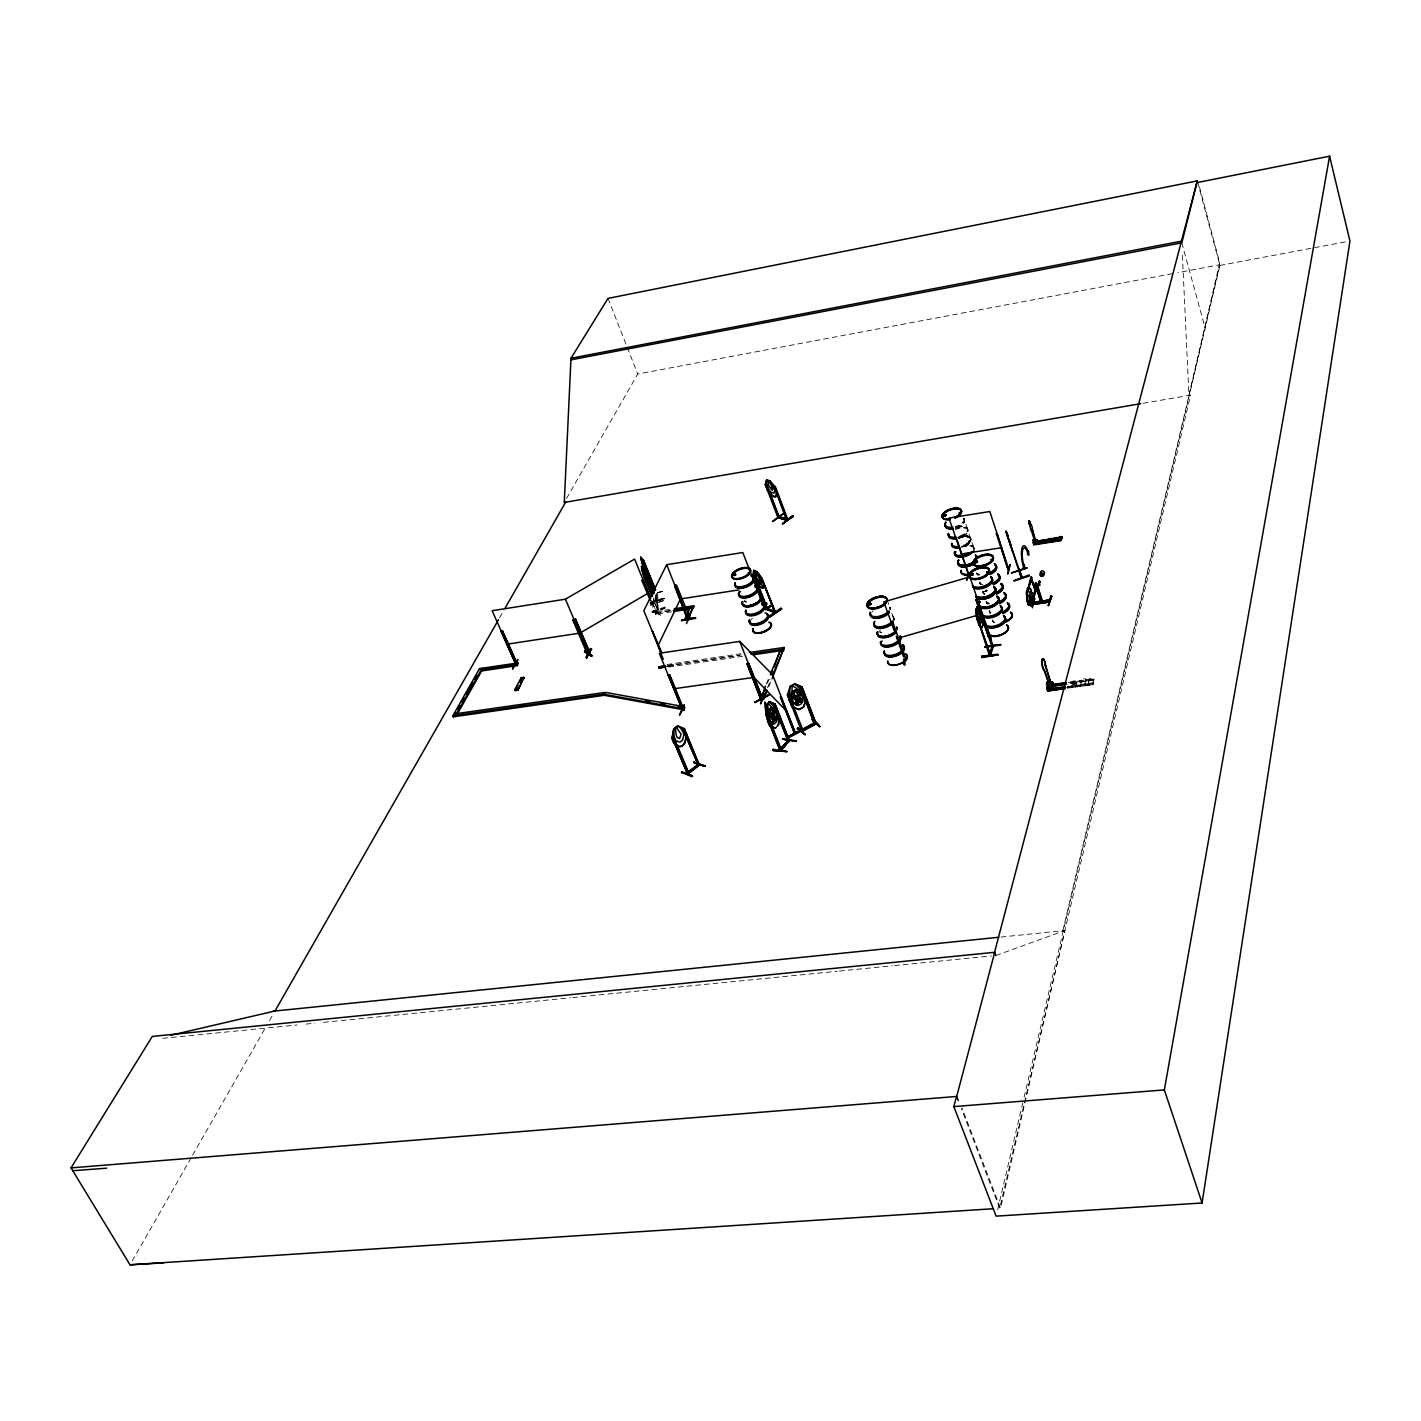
<?xml version="1.0" encoding="UTF-8"?>
<svg xmlns="http://www.w3.org/2000/svg" width="1421" height="1421" viewBox="0 0 1421 1421"><rect width="100%" height="100%" fill="white"/><g stroke="black" fill="none" stroke-linecap="round" stroke-linejoin="round"><path stroke-width="0.75" stroke-dasharray="5 3.75" d="M1092.98 683.945L1093.868 678.19L1089.25 678.847L1088.22 684.354L1089.25 678.847M1093.015 684.638L1067.064 688.208L1092.998 684.656L1093.868 678.19M1093.175 683.998L1093.122 682.719L1067.189 686.379M1093.868 679.913L1067.97 684.265M1094.063 679.966L1068.219 683.306M1068.237 682.577L1094.277 679.025M890.487 609.236L889.919 607.193M893.649 617.744A10.569 5.187 -19.8 0 1 893.898 620.497L893.578 617.336M974.078 548.524L974.131 548.826A10.018 4.778 -18.7 0 0 963.882 546.836M964.522 521.365L964.095 518.594M973.634 547.28L967.008 527.955L967.523 529.021M973.989 549.536L973.527 546.694M894.129 619.076L894.164 619.663A10.427 5.116 -19.8 0 0 893.72 618.401M985.73 591.154L985.819 590.052M986.067 590.035L986.76 590.781L985.73 590.568M969.868 541.579L969.388 540.619L968.589 541.685M970.223 541.223L969.459 541.117M970.952 538.683L970.01 541.596M966.795 544.794L964.522 545.966L970.099 541.969L970.383 537.404L967.47 535.948L960.418 536.534M897.344 627.958L897.166 629.432M897.486 628.313L896.864 626.572M967.843 531.365L967.985 529.926M890.505 608.774L890.505 608.827A10.586 5.169 -19.8 0 0 890.026 607.655M673.288 664.779L667.142 665.579L673.572 665.365L667.213 666.786L673.323 665.739M657.266 593.552C659.522 603.801 655.259 600.248 656.804 593.392M653.358 598.081L658.189 610L657.781 608.01M1001.023 937.043L1064.897 930.524L1000.508 1208.259L961.946 1107.847M746.593 602.202L744.764 601.563M997.649 1209.662L1023.582 1099.481M1024.097 1097.314L1219.928 265.425L1197.743 182.456M1086.159 679.291C1081.665 693.59 1091.825 673.82 1081.541 679.949L1080.511 685.437L1081.541 679.949M1062.819 930.737L1219.751 264.75L1177.849 272.619M1072.855 681.174L1071.789 686.663L1072.855 681.174L1077.455 680.517L1076.248 685.526M657.586 609.52L653.624 599.555M658.243 609.875L657.87 602.841L655.365 597.566M656.466 598.952L657.639 600.461M657.159 603.072L657.692 610.16L653.66 600.213M656.555 613.357C656.893 609.804 653.127 615.4 656.893 613.25M652.132 602.007L656.946 613.606L651.546 600.124M768.743 686.84L771.266 680.766M766.239 684.123L768.761 678.048M767.5 683.199L769.205 679.131M767.464 687.782L770.839 679.664M671.653 611.794L656.449 614.121L656.005 613.09L656.822 611.439L672.009 609.112M656.449 614.121L656.822 611.439M987.169 590.674L986.121 591.456M968.856 540.85L969.761 540.868M566.535 498.505L637.727 374.025L1175.664 273.027M132.206 1260.96L191.515 1157.138M192.617 1155.202L265.105 1028.307M269.51 1020.615L272.796 1014.843M499.57 617.833L503.975 610.124M655.49 614.085L657.141 613.446M970.152 541.348L964.397 545.611M655.525 614.014L656.573 612.309M879.652 632.185L881.713 632.363M657.71 608.792L657.426 602.682M654.282 610.71L653.394 610.426M660.481 615.329L653.589 610.888L661.085 615.08M744.817 601.794L746.451 601.669M958.074 537.831L965.481 536.161L970.543 537.884A10.054 4.76 -18.7 0 1 961.786 546.144M969.655 541.685L969.246 541.454M995.89 955.498L1064.897 930.524M657.586 592.521L663.927 590.816L657.816 592.752M657.799 592.983L663.891 590.763M657.177 598.969L656.431 595.417M651.955 601.705L664.46 598.383L650.214 603.41L664.477 598.756M649.948 602.451L664.193 597.744M650.285 604.973L664.548 600.035M650.338 605.151L664.602 600.479M654.868 597.726L657.266 603.694L655.312 596.909M657.781 608.312L656.928 602.841M664.833 607.051L650.516 611.829C650.321 614.263 666.573 608.934 664.868 607.158M665.135 608.117L650.765 612.753L665.117 607.744M985.89 591.545L984.398 591.491M880.238 632.221L881.251 632.558M1219.928 265.425L1345.616 241.836M1143.035 403.28L1190.567 395.145L999.691 1208.312L961.484 1108.877M654.264 610.675L661.174 615.133M657.248 612.487L672.435 610.16M656.005 613.09L671.227 610.746M660.214 614.831L653.287 610.426M666.662 666.396L673.572 665.365M666.946 664.513L740.767 653.767M667.39 665.579L741.194 654.85M668.296 665.952L740.004 655.525M668.74 667.017L742.615 656.289M1070.279 682.044L1094.294 678.865M1070.12 683.341L1094.063 679.895L1094.028 678.687M1067.26 686.698L1093.406 682.95M1067.295 687.231L1093.246 683.572L1066.94 687.355M1067.011 687.675L1093.175 683.927M162.669 1038.342L178.105 1036.797M180.307 1036.584L195.725 1035.056M197.928 1034.825L213.363 1033.298M215.566 1033.085L231.001 1031.539M233.204 1031.326L248.639 1029.781M250.842 1029.568L266.26 1028.04M268.462 1027.809L283.898 1026.282M286.101 1026.069L297.131 1024.967M305.941 1024.097L314.752 1023.209M323.579 1022.338L338.997 1020.811M341.218 1020.58L356.635 1019.052M358.838 1018.839L374.274 1017.294M376.476 1017.081L391.912 1015.535M394.114 1015.322L409.532 1013.795M411.753 1013.564L427.17 1012.036M429.373 1011.823L444.809 1010.278M447.011 1010.065L462.447 1008.537M464.649 1008.306L480.085 1006.779M482.287 1006.565L497.705 1005.02M499.908 1004.807L570.443 997.791M572.645 997.578L588.081 996.032M590.283 995.819L605.719 994.291M607.922 994.061L623.357 992.533M625.56 992.32L640.978 990.774M643.198 990.561L658.616 989.034M660.818 988.803L837.164 971.271M839.367 971.058L892.264 965.8M894.466 965.57L991.467 955.942M963.083 536.41L965.481 536.214M985.943 590.283L986.938 590.159M880.381 631.936L881.198 632.221M657.124 603.605L656.786 602.486M657.728 602.806L657.301 601.527L656.715 602.415M994.078 622.753L992.267 620.409M983.243 593.125L984.433 594.102M984.575 594.511L982.622 591.811M893.436 617.176L893.56 617.336A10.569 5.187 -19.8 0 1 893.72 619.982M977.009 574.208L977.115 574.386A10.427 5.062 -18.5 0 0 978.358 575.416M989.833 612.753L989.194 611.137A10.515 5.24 -18.4 0 0 989.762 612.344M980.135 584.031L980.366 584.226A10.569 5.169 -18.5 0 1 979.691 582.876M986.831 603.197L986.298 602.007M987.346 590.603L984.256 591.491M979.531 582.699L980.561 584.546A10.409 5.08 -18.5 0 1 981.005 580.496M989.691 612.096L990.242 613.268M964.149 519.074L964.166 519.109A10.071 4.707 -18.8 0 1 955.178 526.587M967.506 529.038L964.646 520.53M655.17 594.653L657.568 600.55M655.436 596.145L657.088 600.799L656.662 594.422M650.996 602.682L655.738 614.245M608.01 298.392L626.483 345.41M627.283 347.452L637.727 374.025M887.041 599.698L889.226 605.808M893.56 617.957L890.576 609.538A10.427 5.08 -19.8 0 0 890.079 608.312M896.971 627.531L897.486 629.006A10.338 5.116 -19.8 0 0 897.006 627.762A10.427 5.151 -19.8 0 1 896.9 629.201M982.746 591.331A10.373 5.098 -18.5 0 0 984.469 593.498A10.338 5.08 -18.5 0 1 982.764 591.314L983.243 592.806M1076.283 682.4A1.954 1.03 -17.6 0 1 1073.672 684.087A1.954 1.03 -17.6 0 1 1073.281 682.346A1.954 1.03 -17.6 0 1 1076.283 682.4L1076.408 682.808A1.954 1.03 -17.6 0 1 1073.796 684.478A1.954 1.03 -17.6 0 1 1073.423 682.737A1.954 1.03 -17.6 0 1 1076.408 682.808M1181.81 242.813L1205.168 328.127M1199.448 186.844L1219.715 262.725L1188.951 395.411L1182.236 251.659M664.442 598.667L650.232 603.445M751.016 619.645A9.84 4.689 -21.2 0 1 752.491 618.206M743.911 601.314A9.823 4.618 -21.2 0 1 745.386 599.875M955.285 529.553A10.054 4.743 -18.7 0 1 967.879 530.015A10.054 4.743 -18.7 0 1 959.104 538.186M955.054 528.932A10.196 4.796 -18.7 0 1 967.808 529.394A10.196 4.796 -18.7 0 1 958.909 537.671M958.109 537.884A10.054 4.76 -18.7 0 1 970.685 538.364A10.054 4.76 -18.7 0 1 961.928 546.552M957.896 537.245A10.018 4.743 -18.7 0 1 970.436 537.724A10.018 4.743 -18.7 0 1 961.715 545.895M957.967 537.475A10.054 4.76 -18.7 0 1 970.561 537.955M957.186 527.013A10.054 4.743 -18.7 0 1 967.488 528.949L967.47 528.985A10.054 4.743 -18.7 0 1 958.536 536.516M957.363 527.528A10.196 4.796 -18.7 0 1 967.808 529.482A10.196 4.796 -18.7 0 1 958.731 537.156M963.065 518.701A10.071 4.707 -18.8 0 1 963.758 523.425A10.071 4.707 -18.8 0 1 955.747 528.257M964.131 518.914A10.213 4.778 -18.8 0 1 955.551 527.742M963.953 518.416A10.213 4.778 -18.8 0 1 955.374 527.227M958.393 538.719A10 4.743 -18.7 0 1 970.934 539.198A10 4.743 -18.7 0 1 962.195 547.351M961.2 547.103A10.142 4.849 -18.7 0 1 974.096 548.222M963.509 545.7A10.142 4.849 -18.7 0 1 973.794 549.057M963.331 545.202A10.018 4.778 -18.7 0 1 973.474 548.506M960.667 537.316A10.054 4.76 -18.7 0 1 970.969 539.287A10.054 4.76 -18.7 0 1 962.035 546.89M871.784 612.344A10.427 5.08 -19.8 0 1 873.276 610.817M893.578 617.957A10.427 5.116 -19.8 0 1 893.365 619.414M892.015 615.737A10.427 5.116 -19.8 0 1 893.116 616.714M889.955 607.851A10.444 5.098 -19.8 0 1 889.741 609.289M889.848 607.122A10.586 5.169 -19.8 0 1 890.097 609.858M878.853 631.741A10.338 5.116 -19.8 0 1 880.31 630.214M896.917 627.229A10.427 5.151 -19.8 0 1 897.379 628.491M981.272 584.546A10.569 5.169 -18.5 0 1 979.531 582.361M982.959 584.475A10.409 5.08 -18.5 0 1 980.028 582.947M979.62 574.972A10.604 5.133 -18.5 0 1 976.636 573.427M979.531 574.297A10.427 5.062 -18.5 0 1 976.6 572.77M984.682 594.138A10.356 5.098 -18.5 0 1 982.959 591.971M978.021 574.901A10.604 5.133 -18.5 0 1 976.813 573.96M984.487 593.747A10.427 5.133 -18.5 0 1 982.764 591.58M990.277 613.375A10.338 5.151 -18.4 0 1 989.869 610.71M994.132 622.132A10.284 5.151 -18.4 0 1 992.409 619.929L992.568 620.497A10.302 5.169 -18.4 0 0 994.309 622.7M989.922 612.86A10.515 5.24 -18.4 0 1 989.371 611.598M988.075 604.28A10.356 5.133 -18.4 0 1 986.352 602.095M990.899 612.646A10.338 5.151 -18.4 0 1 989.158 610.462M983.812 594.031A10.338 5.08 -18.5 0 1 983.403 591.402M983.563 593.569A10.427 5.133 -18.5 0 1 983.154 590.905M989.353 603.889A10.533 5.204 -18.4 0 1 986.369 602.291M989.247 603.197A10.373 5.133 -18.4 0 1 986.334 601.651M987.755 603.783A10.533 5.204 -18.4 0 1 985.996 601.563M897.006 629.539A10.409 5.151 -19.8 0 0 896.74 626.821A10.427 5.151 -19.8 0 1 897.024 629.539M992.391 620.178A10.356 5.187 -18.4 0 0 994.132 622.38A10.356 5.187 -18.4 0 1 992.409 620.195"/><path stroke-width="1.5" d="M591.918 655.987L584.937 650.64L591.918 655.987L584.546 651.724L584.972 650.623M585.097 651.28L591.598 655.294M584.901 650.747L591.562 655.401M591.189 656.378L584.582 651.617M1047.437 683.181C1047.277 685.011 1047.046 682.666 1049.444 683.465M517.883 660.001L512.661 668.829M1033.582 543.817L1061.363 539.376L1061.274 540.495L1033.671 544.918L1034.541 540.175L1033.582 540.104L1036.708 539.536L1036.371 543.373M814.535 724.213L815.991 723.893L801.888 687.107L794.819 683.927L789.898 686.45L789.881 693.59L791.568 697.942L796.044 699.665L799.224 697.924L801.107 692.702C801 686.023 785.955 679.824 802.012 686.965L816.205 723.662M1048.964 540.371C1053.387 538.328 1046.868 541.099 1051.238 539.838M1049.178 682.897L1049.391 684.158L1049.302 683.128M1030.58 604.529L1035.678 589.555M1047.277 684.265L1047.188 682.187L1048.147 687.817L1047.099 683.43M1046.975 684.371L1047.206 683.785M1033.973 540.762L1034.79 540.069M1033.955 543.959L1061.38 540.14L1033.618 544.35L1033.191 542.591L1062.02 537.618L1034.044 542.2L1033.209 539.607L1033.795 543.053L1034.293 542.147M1061.878 538.222L1036.406 542.307M797.305 728.795L797.838 727.676L805.227 734.71L797.359 728.742L797.803 727.694M1028.946 521.525L1029.497 520.797M1047.561 690.34L1065.057 687.888M1047.597 690.943L1064.897 688.51L1047.543 691.032L1046.762 687.267L1065.857 684.496M1047.845 689.967L1048.005 689.292M804.854 734.071L797.892 728.44M1140.85 403.653L564.279 502.43L570.993 358.27L608.01 298.392L1197.317 180.876L994.22 953.58M1033.831 543.994L1061.363 539.376M679.558 715.1L684.283 704.798L679.575 715.012M680.002 714.337L684.389 705.42M1035.518 584.013L1035.945 582.663L1035.216 583.747L1040.971 602.664L1041.344 601.758M1037.099 584.102L1042.144 602.611L1036.797 585.097C1037.898 583.516 1034.808 587.85 1036.016 583.605M686.521 623.57L690.357 614.405M997.684 654.175L981.698 656.307L981.787 657.586L997.951 654.815L981.698 656.307M997.879 654.85L981.875 656.928L997.951 654.815M815.707 722.348L814.126 722.827M1030.527 604.245L1030.936 605.755L1035.483 589.449L1035.998 590.514L1031.486 605.666L1028.324 604.92L1026.85 600.213L1027.241 594.12L1031.557 577.139L1026.832 593.516L1031.717 577.37M788.886 694.141L787.571 694.958L801.781 731.673L803.398 730.785L802.705 729.595M990.206 653.678L989.211 654.637L992.586 646.448L989.673 655.969L989.531 653.571M794.463 731.549L794.428 732.597L794.605 731.62M795.05 732.081L795.6 733.556L772.615 674.762L739.737 641.404L659.308 653.251L682.56 710.376L684.052 710.163L669.557 674.691L668.225 674.886L682.666 710.464C680.517 705.775 686.396 711.601 683.181 709.043L681.902 709.168M780.484 748.299L779.987 750.768L765.706 714.159L766.487 705.118L769.4 701.583L774.925 704.07L789.064 740.696C790.218 736.362 783.522 750.359 780.111 750.537M776.381 719.062L773.095 722.472L776.381 719.062L777.056 709.878L771.532 707.409L768.388 710.837L767.553 720.038L769.862 725.865L775.386 728.28L778.406 724.746M771.532 707.409L775.457 711.69L777.163 716.042L776.488 721.726L774.463 723.928L771.088 722.685L769.365 718.316L767.677 704.745L768.69 703.644L771.639 707.534L776.985 710.038C781.284 715.029 776.63 738.156 779.188 715.669M1049.355 602.024L1033.564 604.334L1049.355 602.042M988.519 572.183L987.524 571.757M992.267 559.661L991.201 559.448L992 560.052M1033.671 603.836L1049.497 601.527L1033.529 603.392M986.796 572.29L987.435 571.579M988.323 572.166L987.488 572.823M1046.549 683.874L1046.851 684.496M1046.567 684.14L1046.851 683.27M1046.46 684.087L1047.188 682.187M1019.656 570.496C1025.642 585.168 1018.253 573.143 1021.628 576.482M759.738 579.697L759.56 581.42L756.825 578.507M1018.573 569.484L1019.425 569.768M975.925 561.402L977.026 561.828L975.055 561.632M975.072 562.752L975.374 561.366M977.009 561.313L976.795 562.254M977.453 561.526L976.387 562.503M971.733 575.274L971.2 573.96L970.49 574.706M972.923 573.818L970.774 574.723L972.568 573.942M972.852 573.924L972.639 574.883L972.053 573.942M974.788 562.876L975.161 562.503M1027.649 601.172L1027.987 596.411L1029.408 594.653L1029.959 599.2L1028.147 602.682M762.526 698.12L762.42 699.914L762.615 698.99M904.289 664.886L903.88 660.534L904.307 664.904L905.177 664.655L904.413 659.664M959.033 513.336L960.33 512.519M959.353 512.519L959.743 512.928M945.267 515.894C940.08 515.61 948.056 517.013 945.338 514.544M945.391 515.77L945.693 514.828M687.409 619.112L688.386 618.224L687.373 619.201M688.315 619.485L666.68 564.688L742.81 552.52L764.249 608.117L763.557 606.891M659.007 667.977L665.152 667.071L659.024 668.012L658.953 666.804L665.099 665.881M659.166 667.55L666.165 666.485M1039.248 582.113L1040.172 582.077M1030.456 604.6L1035.429 589.306M884.537 601.847L885.123 601.758M956.084 1098.096L953.846 1106.604L996.121 1216.145L1202.095 1202.983L1349.95 241.037L1329.594 156.186L1197.743 182.456M871.446 603.978L870.38 603.41M868.924 603.747L868.622 604.991M870.274 603.108C866.295 604.245 872.299 604.707 869.972 603.197M869.297 603.712L869.723 604.778M870.824 603.588L869.723 603.25M1202.095 1202.983L1164.35 1089.907L1329.594 156.186M1033.369 540.904L1033.458 539.571M686.805 772.74L687.995 771.905L688.883 773.486L673.767 737.375L672.009 738.156L673.661 729.186L677.888 725.971L684.318 728.547L699.416 765.031C699.914 761.336 695.295 765.493 698.599 765.706L683.092 729.595L684.549 728.866L683.448 729.719M672.115 738.192L673.785 729.222M753.841 570.425L756.008 579.626L761.176 584.475L761.834 581.988L756.86 571.757L753.841 570.425L752.864 574.83L766.434 609.36L775.102 612.913L761.478 577.743L774.942 612.238M1026.886 593.125L1030.918 577.192L1036.016 590.656L1035.11 590.639M780.822 748.583L780.022 749.471M748.494 572.787L749.684 572.326L748.192 572.912M778.921 516.569C774.072 516.036 790.36 523.141 787.287 518.541L786.328 518.399M735.314 574.066C733.449 577.743 734.426 572.645 734.781 574.759M735.368 574.812L734.568 573.977M735.527 575.15L734.959 573.977M735.9 574.706L734.337 574.031M733.041 575.363L734.444 574.084M733.627 575.327L735.368 574.564M778.566 516.835L777.873 516.303M1065.288 686.858L1047.401 689.221L1048.485 684.993L1065.963 682.666M1051.398 684.283L1050.545 687.622L1044.399 670.126A5.844 1.581 81.7 0 1 1042.179 663.429A5.844 1.581 81.7 0 1 1043.405 658.74A5.844 1.581 81.7 0 1 1045.607 665.437L1051.398 684.283L1050.208 687.657L1044.044 670.179A5.844 1.581 81.7 0 1 1041.948 664.477A5.844 1.581 81.7 0 1 1042.499 658.793A5.844 1.581 81.7 0 1 1044.79 662.506M1052.517 682.009L1053.316 684.442L1052.055 689.451L1051.256 687L1052.002 688.563L1053.068 684.354C1053.956 678.563 1041.22 685.206 1052.428 682.4M772.491 495.84L775.83 496.657C777.145 484.259 778.584 501.151 772.491 495.965L767.34 489.925L765.351 484.632L766.647 479.996L765.475 484.703L766.843 484.561L765.475 484.703M958.305 1100.582L956.706 1096.444L994.736 952.301L152.278 1036.442L71.05 1167.884L130.004 1264.814L163.415 1262.825M571.579 359.744L1181.81 242.813L1197.317 180.876M1061.86 536.783C1059.338 544.243 1064.72 533.834 1059.054 537.245L1058.379 540.371L1059.054 537.245M1053.6 540.815L1054.382 537.991L1057.171 537.547L1056.407 540.371M1049.089 538.843L1048.414 541.969L1049.089 538.843L1051.895 538.381L1051.114 541.223M1033.191 542.591L1035.909 542.36M1035.447 542.609L1032.214 528.949L1035.767 540.762M1037.046 540.992L1036.708 539.536M1050.758 595.914L1048.343 605.595L1051.806 596.323L1050.883 595.95M1048.343 605.595L1051.718 596.287M1051.043 596.376L1048.467 605.488M1032.357 607.833L1034.914 598.294M1038.502 583.356L1039.604 581.065L1039.621 585.399L1038.502 583.356L1039.604 581.065M1039.177 585.47L1039.16 581.118M1035.163 585.736L1035.998 584.262M1041.202 601.9L1035.625 584.741L1041.06 602.77M1034.541 590.568L1035.731 591.651L1034.541 590.568L1035.483 589.449M1028.093 591.207L1029.781 591.953L1031.042 600.23L1028.324 604.742L1031.149 605.577L1032.232 601.563M1035.11 591.793L1034.63 590.568M1028.502 604.707L1026.797 600.248L1026.442 591.74L1027.596 587.868L1030.403 588.578L1027.596 587.868M1008.022 573.818L1010.1 564.528M1007.738 568.915L1008.555 568.063L1008.892 569.714L989.815 511.524L948.891 518.079L969.015 575.381M996.299 533.994L997.08 533.568L1008.128 569.839L1008.555 568.116M1010.029 564.474L1007.613 573.924M991.787 645.987L992.693 645.045L993.243 646.555L990.224 655.898L990.561 655.028M794.907 683.998L790.04 686.556L787.376 695.011L791.799 706.574L798.886 709.665L803.789 706.965L806.151 698.475M792.083 692.222L789.472 700.695L796.719 703.946L789.472 700.695L792.154 692.276L791.959 686.414C796.364 685.561 801.355 694.745 803.327 698.51L801.462 703.715L798.282 705.473L793.824 703.75C791.675 698.883 789.454 690.34 797.092 689.576L797.998 692.222L797.323 695.331L795.724 696.201L793.238 694.851L792.243 692.293L797.074 689.753L804.037 692.844L801.426 701.068L796.666 703.697M801.639 701.246L804.179 692.702L797.092 689.576M791.941 706.432L798.904 709.488L803.647 706.859L806.329 698.439M1000.615 644.53L984.664 646.786L1000.579 644.53M981.911 627.673C985.09 622.167 979.904 604.262 982.923 624.476M981.875 627.478L983.03 624.352M989.567 655.934L977.417 618.117L990.544 654.832M977.968 618.028L976.902 619.059L978.909 624.956L982.053 627.443M981.875 615.524L980.65 609.68L979.815 610.604L976.938 606.838L975.978 610.124L977.453 617.46L980.792 623.322C983.51 612.54 972.834 597.353 976.902 619.059M976.902 608.81L979.815 615.435L979.939 619.751L977.95 615.932L977.08 608.792M968.483 574.51L969.14 575.452L966.831 580.088M966.546 579.413L968.252 574.137M966.706 579.91L968.696 574.155M956.99 539.856L968.927 575.842L968.038 574.173M588.081 652.275C584.795 653.873 592.823 650.516 586.695 652.488M588.472 653.571L589.893 652.719M588.489 652.381L588.827 653.642L589.999 652.967L575.629 619.343L572.983 620.071L587.21 653.98L589.768 652.807M801.799 731.247L801.284 729.932M801.533 731.46L816.063 723.751L802.012 731.584L801.071 730.039M803.22 730.909L788.566 693.697M767.091 608.916L775.155 611.296L775.653 612.611L761.478 577.743M766.345 609.307L767.34 609.609L754 575.132L752.864 574.83L755.066 580.319M760.377 698.617C763.13 696.805 760.271 697.977 760.75 699.434L763.699 699.025L767.056 690.908M739.737 641.404L762.42 699.31L760.732 699.541L762.953 699.452M747.002 663.536L760.892 699.523L747.002 663.536L748.92 663.891L763.006 699.629M764.498 694.247L760.555 703.91L764.249 693.697M772.1 678.723L784.197 647.443L749.453 652.505M765.386 686.165L760.732 699.541M770.448 673.98L780.591 649.628L774.267 666.964M763.29 693.341L764.978 689.292M770.893 675.082L772.58 671.014M763.699 699.025L766.63 689.807M772.527 675.597L784.197 647.443M762.953 699.558L748.37 663.341L761.816 699.398M763.894 608.099L766.043 602.895L764.214 608.65M764.089 608.561L766.274 603.41M764.853 608.632L767.02 603.463L765.972 602.895M773.237 749.364L786.879 751.585L773.042 750.519L773.273 749.24M773.042 750.466L786.879 751.585M683.714 710.269L669.557 674.691M695.739 617.833L681.547 620.338M695.562 618.348L681.547 620.533L695.295 617.655M688.013 618.934C687.888 615.844 692.063 620.409 689.363 618.135L688.137 618.33L688.794 619.52M690.304 618.988L676.503 585.061L674.602 585.63L687.817 620.426L689.078 619.094M693.732 605.79L687.604 618.774L684.869 619.183L685.295 620.249L688.013 619.84L693.732 605.79L674.193 608.774M684.869 619.183L690.251 607.833M685.295 620.249L687.089 616.465M663.27 659.291L652.417 631.155L661.742 652.541M675.224 585.257L688.35 620.355L674.602 585.63M658.118 645.454L680.481 598.934L738.867 589.91M1051.149 539.589L1049.568 540.424M666.68 564.688L643.82 610.71L661.369 653.358M605.293 693.519L604.405 695.295L453.317 716.823L452.837 715.775L603.961 694.23L605.914 692.453L684.229 706.699L684.673 707.782L682.719 709.612L604.405 695.295L604.831 692.453L456.478 713.644M590.887 649.095L586.464 657.976L591.616 649.131L590.568 648.58L591.527 649.095M588.738 653.465L587.157 654.051M586.18 657.266L590.603 648.58L586.251 657.284L587.228 657.816M575.629 619.343L574.084 620.178L588.401 653.82L572.983 620.071M992.373 646.093L992.764 645.063M992.959 647.23L993.208 646.395M1047.987 683.11L1048.041 684.158L1047.774 683.164M1048.716 683.004L1048.769 684.052L1048.485 683.057M991.911 559.181L991.13 560.194M991.378 559.625L991.521 559.945M517.297 664.087L502.43 630.924L517.297 664.087L515.805 664.317M515.201 663.483C518.576 662.31 514.242 663.092 515.645 664.619M512.626 668.918L517.741 659.468M517.955 690.197L523.905 677.32L521.241 677.71L514.828 689.54L515.29 690.57L517.955 690.197L523.905 677.32M970.792 574.528L972.337 574.155M515.29 690.57L518.043 685.508M519.873 682.133L521.241 677.71M517.937 662.914L517.013 664.584L481.204 669.913L481.666 670.943L517.475 665.614L517.937 662.914L479.552 668.616L452.837 715.775M515.876 664.673L501.045 631.421L502.43 630.924M482.145 668.243L455.484 715.402L455.963 716.45L482.607 669.255M787.82 519.766L775.315 486.568L774.054 486.728L775.315 486.568M453.317 716.823L455.448 713.04M457.58 709.274L459.729 705.491M461.861 701.725L463.992 697.942M466.141 694.176L472.536 682.862M474.685 679.078L476.817 675.312M498.469 619.769L274.999 1010.988L170.857 1035.252M505.077 608.206L565.682 502.11L564.332 502.324M945.054 515.468L943.899 515.059M870.469 603.907L868.799 604.032M870.931 603.889L870.203 603.179M868.426 604.476L870.753 604.671L870.505 603.126M788.992 739.542L788.264 741.496M789.508 740.856L775.28 704.319L769.4 701.796L773.184 705.864L774.889 710.234L774.196 715.918L772.171 718.12L768.797 716.859C761.07 679.771 766.274 723.893 769.862 725.865M990.313 655.756L977.417 618.117M681.92 772.491L692.684 776.257M692.311 775.635L681.778 771.727L681.441 772.953M692.009 776.772L681.956 772.331M775.138 611.421L773.735 611.279L774.285 612.7L775.209 612.948L761.869 578.365L756.718 571.846M904.697 660.232L904.253 659.22L906.118 659.735M794.375 733.325L780.804 697.427M1035.412 584.919L1037.223 584.475M773.681 704.603L788.158 741.709M673.021 736.753L688.936 773.397M1030.918 577.388L1035.323 590.763M796.044 741.407L782.474 739.098L796.542 740.803M789.525 740.75L780.449 750.821L766.168 714.212L767.003 713.306L781.408 749.915L780.875 748.512M771.692 707.427L768.495 710.926L771.532 714.55L772.651 710.109L771.639 707.534M765.706 714.159L767.003 713.306M771.692 707.64L768.637 710.944L767.944 719.914M774.818 704.265L773.983 705.171L775.28 704.319M769.969 710.589C772.722 707.303 775.813 716.966 774.818 719.239L773.806 720.358L771.887 719.239L769.827 710.571M766.487 705.118L769.4 701.796M686.858 772.758L687.409 774.072M697.516 764.214L698.83 763.716M699.363 765.013L687.693 774.321L672.666 738.245M987.222 571.668L986.902 572.77M968.927 575.807L967.772 574.635M973.101 574.954L972.373 573.711M974.877 562.094L976.973 561.721M990.1 635.986L988.306 636.501L990.046 635.702M794.321 733.147L794.943 733.911L780.218 696.841M684.229 706.699L682.258 708.528L603.961 694.23M780.697 750.608L779.561 749.329M682.808 729.009L698.546 765.688M1021.93 577.921L1007.098 534.758C1004.132 524.988 1008.004 538.523 1007.809 534.545M1019.798 571.189L1019.354 569.217L1018.875 570.123M688.244 617.993L688.812 619.165M516.605 663.198L515.361 663.429M699.434 764.889L687.213 774.285M705.349 766.079L693.785 762.118L705.349 766.079L704.479 765.866M694.23 762.633L704.816 766.381L694.105 762.864M676.769 727.907L681.156 734.355L679.469 738.654L677.195 737.481L676.147 734.959L675.455 728.955L676.893 727.961M673.909 729.328C677.888 721.726 682.489 730.163 683.91 734.55L682.666 740.075L680.02 742.171L675.97 740.838L674.176 736.504L673.661 729.186M792.847 516.036L782.491 523.887L793.327 516.232L782.491 523.887L792.634 515.521M589.893 653.056L575.398 619.183M772.456 521.365L783.149 513.656M766.541 480.085L769.88 480.884L774.854 486.923L787.465 520.139L777.926 517.812L779.401 517.724L769.951 492.856M786.452 518.736L778.69 517.173M786.932 519.606L775.227 488.451M772.491 495.965L767.34 489.925M768.974 481.399L771.727 486.177L772.314 490.316L768.601 485.449L767.926 481.151L769.081 481.31M769.88 480.76L774.765 490.529L773.877 493.194L771.798 492.696C768.797 491.488 762.455 477.438 769.773 480.955L775.067 486.817M765.351 484.632L778.051 517.901M870.664 604.227L868.888 604.884M945.853 514.668L943.739 515.29L944.432 514.686M944.237 515.059L944.112 515.965M760.59 697.853L763.255 697.924M769.17 616.146L781.124 608.046L781.816 608.881L769.933 617.087L769.241 616.234M763.805 583.871L763.059 588.241L760.04 587.015L754.977 580.319L760.182 586.926L753.698 570.514L753.663 575.168M765.404 608.97L772.207 604.351M765.226 609.431L772.527 605.026L765.724 609.645M765.564 609.502L772.402 604.884M682.56 710.074L684.194 709.843M683.838 710.234L682.56 710.376M698.83 764.835L684.105 728.671M687.693 772.083L697.853 764.924L687.338 772.935L687.657 774.409L672.293 738.121L673.767 737.375M760.768 577.708C762.349 579.892 758.512 570.638 753.698 570.514M755.901 576.091L755.031 571.775L756.15 572.077M800.414 687.249L802.083 687.338L800.485 687.675M650.392 600.799L641.883 580.425L643.02 579.75L650.711 598.099M643.269 579.892L641.883 580.425M648.438 592.983L579.892 633.127L507.013 644.193M517.137 664.087L515.947 664.3L492.146 610.71L565.398 599.2L634.583 559.092L650.481 597.957M813.256 719.95L812.226 719.701L819.686 726.682C818.425 721.992 804.322 714.248 819.757 726.486M801.249 729.897L802.634 729.239M814.091 722.792L815.459 722.134M801.355 730.358L814.002 723.396M989.851 654.513L990.455 655.667M788.282 737.996L802.972 730.163M761.851 697.675L761.869 698.546M769.17 695.135L754.782 702.578M748.92 663.891L747.872 663.607M734.835 574.812L733.449 574.883L734.266 575.469M735.225 575.363L733.254 575.487M788.584 694.176L787.465 694.922M815.299 722.223L815.814 723.538M813.86 723.023L802.261 729.346L803.149 730.572M904.431 658.829L905.941 658.385L906.491 660.019M989.549 634.761L987.915 635.223M988.483 636.128C988.039 635.56 990.846 632.896 987.986 635.56M990.011 636.075L988.483 636.466M783.273 739.24L796.133 741.158M1036.62 585.434L1042.144 602.611M766.701 608.348L765.848 608.01L766.86 608.366M774.64 611.723L767.411 608.437M976.369 562.396L975.392 562.787M869.865 603.392L868.835 604.493M788.655 739.275L787.625 740.394M780.84 749.755L766.541 713.253M640.835 557.316L642.931 561.046L643.553 560.229L640.835 557.316L643.287 567.405L640.995 557.263M640.889 557.494L646.058 571.828L644.868 570.194M641.368 558.897L644.921 568.666L644.122 567.405M641.422 559.661L643.233 566.197M641.564 566.588L646.608 581.047L645.4 579.431M641.901 568.045L645.454 577.885L644.654 576.606M643.429 569.555L641.51 566.411L653.251 593.783M645.596 572.556L647.585 575.452L645.454 572.734M645.738 574.723L647.976 584.741M652.044 596.269L643.997 576.535L641.51 566.411L643.82 576.642L648.047 584.919L646.146 581.811M647.479 575.683L645.045 565.611M1006.175 531.49L1007.471 535.966M1006.672 533.035L1007.862 537.209M1006.921 533.834L1012.391 551.117L1011.77 548.524M1006.779 533.976L1006.121 531.294L1008.999 540.868M1007.063 534.616L1021.415 578.169L1018.981 570.496M1011.468 547.831L1009.887 541.17L1009.567 542.023M1011.539 572.805L1026.939 567.814M1011.592 573L1026.992 568.009M1029.532 575.914L1014.079 581.029M893.276 623.499L891.873 624.21L893.276 623.499L906.332 660.072L904.946 660.499L906.118 659.77M976.067 599.84L977.47 599.111L976.067 599.84L988.306 636.501M904.555 658.793L905.852 658.758M904.857 660.197L906.296 659.77M897.006 638.509L976.156 615.648M587.335 653.624L588.578 653.465M588.418 653.873L587.761 652.648M944.752 514.828L945.8 515.237M976.351 561.224L974.593 562.734M762.065 699.452L760.892 699.523M699.079 764.764L698.652 763.361M570.993 358.27L1181.366 241.179M904.466 659.184L905.07 660.481L904.395 658.882M1030.811 524.633L1029.55 521.454L1030.811 524.633A3.553 0.959 80.9 0 1 1032.428 528.914M1028.751 522.004L1030.261 526.498A3.553 0.959 80.9 0 0 1031.664 531.578L1035.234 542.644M1030.261 526.498L1029.017 523.319M1033.866 540.211L1036.655 539.749M1034.399 541.525L1062.126 537.227L1034.452 541.721M501.045 631.421L502.27 631.226M572.823 620.373L574.084 620.178M961.058 554.012L1001.752 547.707M681.547 620.533L695.331 617.655M678.954 609.165L683.288 608.49M689.807 607.495L694.159 606.838M673.394 610.426L692.951 607.424L693.377 608.472M673.82 611.474L689.025 609.147M1031.415 578.72L1031.149 578.454M1031.788 579.342L1030.545 578.24L1031.451 578.24M665.099 666.005L658.953 666.911M505.769 665.81L509.979 665.188M1031.93 593.232L1032.055 601.598M976.938 606.838L980.117 609.573L992.906 647.39L991.911 645.347M668.065 675.206L669.415 675.011M746.86 663.873L748.228 663.66M1033.831 602.273L1049.941 600.017M1034.008 602.664L1049.782 600.355M521.702 678.758L524.367 678.368M750.874 653.944L783.468 649.202L783.895 650.303L753.467 654.708M514.828 689.54L517.493 689.149M1045.074 663.98A5.844 1.581 81.7 0 1 1045.252 665.49L1045.607 665.437M520.21 705.651L524.58 705.029M673.927 688.759L753.894 677.391L786.914 711.512M990.224 653.873L991.947 646.555L993.243 646.466L980.65 609.68M1050.936 685.117L1066.247 682.897M1050.616 685.775L1066.087 683.519M1048.538 686.29L1046.797 682.24M1050.705 686.094L1066.016 683.856M1046.673 687.657L1051.256 687M1052.126 688.83L1065.093 687M1052.162 689.363L1065.146 687.533L1047.739 690.411M273.329 1011.166L998.821 937.256M976.085 561.1L977.044 561.49M71.05 1167.884L956.706 1096.444M971.218 575.416L972.941 574.244M953.846 1106.604L1164.35 1089.907M764.303 607.744L764.001 606.501M72.773 1170.726L106.664 1168.186M130.004 1264.814L993.066 1208.738M1036.886 584.528L1042.694 601.651M990.65 639.343L989.815 635.098M1021.699 577.228L1021.273 578.045M1008.146 569.857L996.387 533.692M976.493 561.313L977.541 561.455M770.075 725.705L775.369 728.067M786.63 518.363L786.506 519.997L774.125 486.675M814.606 724.55L800.52 687.835M766.31 484.898L779.01 518.026M645.525 700.642L649.877 701.441M660.747 703.431L665.099 704.212M678.154 706.592L684.673 707.782M779.045 516.907L787.287 518.541M976.547 561.1L977.257 562.325L974.824 562.663M674.513 743.751C687.178 757.908 688.919 717.108 684.94 743.201C681.156 749.915 672.062 744.48 672.151 738.103M760.04 586.891L763.184 588.152L756.718 571.722M991.716 646.129L992.16 647.337L976.014 599.538M779.276 517.635L765.972 484.366M766.878 608.952L775.546 612.593M769.507 720.873L773.255 722.49M1046.762 684.052L1048.147 687.817M812.226 719.701L819.686 726.682M797.749 727.801L805.227 734.71M978.927 624.814L982.089 627.656M984.895 647.337L1000.793 645.027M795.565 733.396L780.751 696.574M756.008 572.166L758.814 577.263M642.86 560.958L655.063 590.425M479.552 668.616L480.014 669.646M516.303 663.27L517.475 665.614M565.398 599.2L588.703 653.731M587.033 652.346L587.548 653.571M643.66 575.718L651.209 593.641M654.37 592.699L641.262 559.714M643.074 566.286L653.074 590.887M643.304 567.37L652.914 591.012M643.553 569.395L653.749 593.623M652.559 596.11L641.493 568.88L643.944 575.896M643.553 560.229L655.507 589.608M643.589 560.869L655.561 590.266M643.02 560.247L655.028 589.786M774.445 705.225L788.708 741.673M757.535 582.965L767.766 609.325L766.558 608.366M800.769 688.048L814.979 724.461M1029.55 521.454L1028.893 520.708L1029.23 523.283M772.988 521.489L783.273 513.78M994.736 952.301L995.89 955.498M894.075 630.373L883.844 601.882L969.886 576.855L989.922 636.04L989.247 634.388M896.26 636.253L903.685 657.124M1010.42 545.167L1011.042 546.978L1010.526 545.327M1009.461 542.183L1009.674 542.751M1007.542 536.214L1007.276 535.344M1046.762 687.267L1047.401 689.221M1013.937 580.603L1029.195 574.901M1030.403 588.578L1031.877 593.268L1030.243 588.614M1033.866 602.255L1049.639 599.946M1031.078 604.422L1031.486 605.666M1038.946 583.303L1039.621 585.399M1035.945 582.663L1036.442 584.191M1035.5 582.734L1036.14 585.203M1031.22 579.342L1035.252 589.928L1030.651 578.365M1034.044 543.017L1033.351 540.744M1045.252 665.49L1050.403 682.24M990.846 635.524L990.757 640.072L989.94 635.134M976.085 610L977.08 619.041M1061.949 537.102L1061.86 538.222M1026.601 591.722L1026.974 600.213M750.785 575.789A9.929 4.6 -21.1 0 1 751.851 581.704A9.929 4.6 -21.1 0 1 740.146 586.749A9.929 4.6 -21.1 0 1 735.066 582.574M754.817 585.932A10.054 4.689 -21.1 0 1 755.404 592.433A10.054 4.689 -21.1 0 1 742.65 597.069A10.054 4.689 -21.1 0 1 739.861 591.331M755.013 586.429A10.054 4.689 -21.1 0 1 755.599 592.93A10.054 4.689 -21.1 0 1 742.828 597.566A10.054 4.689 -21.1 0 1 740.057 591.829M752.917 577.974A9.929 4.6 -21.1 0 1 748.37 586.234A9.929 4.6 -21.1 0 1 735.669 586.731M756.008 586.003A9.911 4.618 -21.1 0 1 749.116 595.328A9.911 4.618 -21.1 0 1 738.813 592.237M755.137 587.051A9.911 4.636 -21.1 0 1 756.221 593.001A9.911 4.636 -21.1 0 1 744.551 598.046A9.911 4.636 -21.1 0 1 739.453 593.854M752.81 577.335A10.071 4.672 -21.1 0 1 745.794 586.766A10.071 4.672 -21.1 0 1 735.35 583.658M752.615 576.837A10.071 4.672 -21.1 0 1 745.599 586.269A10.071 4.672 -21.1 0 1 735.154 583.161M742.561 601.9A9.911 4.654 -21.2 0 0 752.881 605.026A9.911 4.654 -21.2 0 0 759.773 595.772A9.911 4.654 -21.2 0 1 752.881 605.026A9.911 4.654 -21.2 0 1 742.597 601.989M762.846 603.783A9.876 4.672 -21.2 0 1 756.025 613.144A9.876 4.672 -21.2 0 1 745.723 609.982M766.86 613.819A9.983 4.76 -21.2 0 1 759.969 623.322A9.983 4.76 -21.2 0 1 749.542 620.089M761.976 604.813A9.876 4.672 -21.2 0 1 763.077 610.799A9.876 4.672 -21.2 0 1 751.46 615.844A9.876 4.672 -21.2 0 1 746.345 611.581M765.031 612.753A9.858 4.689 -21.2 0 1 766.15 618.774A9.858 4.689 -21.2 0 1 754.551 623.801A9.858 4.689 -21.2 0 1 749.435 619.52M767.145 614.938A9.858 4.689 -21.2 0 1 760.359 624.316A9.858 4.689 -21.2 0 1 750.057 621.119M770.111 622.558A9.858 4.725 -21.2 0 1 763.326 631.972A9.858 4.725 -21.2 0 1 753.023 628.739M767.056 614.316A9.983 4.76 -21.2 0 1 760.164 623.819A9.983 4.76 -21.2 0 1 749.72 620.568M761.851 604.174A10.018 4.743 -21.2 0 1 762.97 610.248A10.018 4.743 -21.2 0 1 751.194 615.364A10.018 4.743 -21.2 0 1 746.007 611.048M761.656 603.694A10.018 4.743 -21.2 0 1 762.793 609.769A10.018 4.743 -21.2 0 1 750.999 614.867A10.018 4.743 -21.2 0 1 745.812 610.55M771.177 623.801A9.858 4.725 -21.2 0 1 762.224 632.7A9.858 4.725 -21.2 0 1 753.148 629.059M768.725 622.291A9.858 4.725 -21.2 0 1 770.235 622.895M760.057 596.571A9.876 4.636 -21.2 0 1 754.409 605.417A9.876 4.636 -21.2 0 1 742.615 604.12M759.898 596.056A9.911 4.654 -21.2 0 1 755.404 604.387A9.911 4.654 -21.2 0 1 742.703 604.831M769.969 622.362A9.787 4.689 -21.2 0 1 763.219 631.723A9.787 4.689 -21.2 0 1 752.988 628.508M949.814 518.789A10.089 4.689 -18.8 0 1 943.42 513.123A10.089 4.689 -18.8 0 1 959.228 508.469A10.089 4.689 -18.8 0 1 954.823 517.315M950.116 519.642A10.071 4.689 -18.8 0 1 943.722 513.993A10.071 4.689 -18.8 0 1 959.495 509.34A10.071 4.689 -18.8 0 1 955.107 518.168M952.656 527.155A10.054 4.707 -18.8 0 1 945.871 521.933M956.191 537.742A10.196 4.796 -18.7 0 1 948.482 533.834M952.816 527.813A10.213 4.778 -18.8 0 1 945.924 522.502M953.225 528.825A10.054 4.707 -18.8 0 1 945.622 525.006M956.013 537.085A10.036 4.725 -18.7 0 1 948.429 533.248M956.582 538.737A10.036 4.725 -18.7 0 1 948.997 534.9M959.211 546.428A9.965 4.725 -18.7 0 1 951.484 543.906M956.351 538.257A10.196 4.796 -18.7 0 1 948.642 534.349M952.994 528.328A10.213 4.778 -18.8 0 1 945.285 524.456M959.406 547.067A9.983 4.743 -18.7 0 1 951.839 543.213M959.264 546.712A10.054 4.76 -18.7 0 1 951.484 544.154M969.424 552.733A10.018 4.778 -18.7 0 1 958.731 555.504A10.018 4.778 -18.7 0 1 954.592 551.437M972.994 563.16A10.125 4.867 -18.7 0 1 961.164 565.807A10.125 4.867 -18.7 0 1 958.784 560.354M975.552 555.451A10.125 4.867 -18.7 0 1 977.222 557.512M974.024 550.158A10.018 4.778 -18.7 0 1 961.555 557.139A10.018 4.778 -18.7 0 1 955.96 551.65M973.172 563.657A10.125 4.867 -18.7 0 1 962.354 566.446A10.125 4.867 -18.7 0 1 958.163 562.307M975.73 555.948A10.125 4.867 -18.7 0 1 977.382 558.009M971.769 552.485A10.142 4.849 -18.7 0 1 960.134 556.695A10.142 4.849 -18.7 0 1 954.841 552.538M971.591 551.987A10.142 4.849 -18.7 0 1 959.957 556.197A10.142 4.849 -18.7 0 1 954.663 552.023M959.708 547.902A9.965 4.725 -18.7 0 1 952.141 544.048M959.512 547.458A10.054 4.76 -18.7 0 1 951.91 543.568M968.856 574.954A9.929 4.796 -18.7 0 1 961.289 570.993M996.903 596.092A10.462 5.169 -18.5 0 1 993.226 604.866A10.462 5.169 -18.5 0 1 979.158 605.31M978.767 602.628A10.462 5.169 -18.5 0 1 979.584 601.101M990.846 577.921A10.515 5.151 -18.6 0 1 987.115 586.678A10.515 5.151 -18.6 0 1 972.994 587.175M994.185 587.477A10.64 5.24 -18.6 0 1 989.194 596.944A10.64 5.24 -18.6 0 1 975.57 595.594M994.007 586.944A10.64 5.24 -18.6 0 1 990.242 595.843A10.64 5.24 -18.6 0 1 975.943 596.323M997.098 596.625A10.48 5.187 -18.5 0 1 993.421 605.417A10.48 5.187 -18.5 0 1 979.371 606.003A10.48 5.187 -18.5 0 0 993.421 605.417A10.498 5.204 -18.5 0 0 997.151 596.731A10.48 5.187 -18.5 0 1 993.457 605.559A10.498 5.204 -18.5 0 1 979.353 606.003M978.927 603.179A10.48 5.187 -18.5 0 1 979.744 601.651A10.48 5.187 -18.5 0 0 978.98 603.321A10.498 5.204 -18.5 0 1 979.78 601.758M990.597 576.731A10.675 5.204 -18.6 0 1 987.95 584.955A10.675 5.204 -18.6 0 1 973.687 587.086M991.485 577.157A10.515 5.133 -18.6 0 1 985.321 585.523A10.515 5.133 -18.6 0 1 972.426 585.47M990.774 577.263A10.658 5.222 -18.6 0 1 988.128 585.47A10.658 5.222 -18.6 0 1 973.865 587.601M997.009 596.305A10.498 5.204 -18.5 0 1 993.315 605.115A10.498 5.204 -18.5 0 1 979.211 605.577M978.803 602.877A10.498 5.204 -18.5 0 1 979.62 601.332M1003.652 615.826A10.586 5.311 -18.5 0 1 997.471 625.879A10.586 5.311 -18.5 0 1 985.304 622.434M997.276 597.069A10.498 5.204 -18.5 0 1 993.581 605.879A10.498 5.204 -18.5 0 1 979.478 606.341M979.069 603.641A10.498 5.204 -18.5 0 1 979.886 602.095M1000.544 606.909A10.462 5.222 -18.5 0 1 996.867 615.737A10.462 5.222 -18.5 0 1 982.817 616.146M1003.35 615.311A10.427 5.24 -18.5 0 1 998.501 624.725A10.427 5.24 -18.5 0 1 985.108 623.286M1006.512 624.849A10.391 5.24 -18.5 0 1 1002.906 633.695A10.391 5.24 -18.5 0 1 988.909 634.068M1003.83 616.341A10.569 5.311 -18.5 0 1 1000.135 625.311A10.569 5.311 -18.5 0 1 985.908 625.702M985.339 624.423A10.569 5.311 -18.5 0 1 985.481 622.966M1001.503 606.696A10.604 5.275 -18.5 0 1 996.565 614.671A10.604 5.275 -18.5 0 1 983.51 616.092M999.975 605.222A10.462 5.204 -18.5 0 1 997.435 613.392A10.462 5.204 -18.5 0 1 983.439 615.435M998.608 598.543A10.444 5.187 -18.5 0 1 992.515 606.945A10.444 5.187 -18.5 0 1 979.673 606.82M1001.681 607.229A10.604 5.293 -18.5 0 1 995.517 615.773A10.604 5.293 -18.5 0 1 982.479 615.63M1006.743 625.4A10.427 5.275 -18.5 0 1 1003.102 634.281A10.427 5.275 -18.5 0 1 989.069 634.654M1003.919 616.998A10.427 5.24 -18.5 0 1 1001.396 625.204A10.427 5.24 -18.5 0 1 987.417 627.212M1006.619 625.062A10.427 5.258 -18.5 0 1 1002.995 633.944A10.427 5.258 -18.5 0 1 988.945 634.317M886.1 603.179A10.444 5.062 -19.8 0 1 869.332 608.472A10.444 5.062 -19.8 0 1 875.052 598.525A10.444 5.062 -19.8 0 1 886.988 601.651M885.958 602.682A10.48 5.08 -19.8 0 1 869.119 607.993A10.48 5.08 -19.8 0 1 874.856 598.01A10.48 5.08 -19.8 0 1 886.846 601.136M888.853 610.835A10.444 5.098 -19.8 0 1 876.579 616.678A10.444 5.098 -19.8 0 1 870.256 612.185M892.832 621.545A10.569 5.187 -19.8 0 1 879.208 627.496A10.569 5.187 -19.8 0 1 874.892 621.314M889.475 612.54A10.444 5.098 -19.8 0 1 877.201 618.384A10.444 5.098 -19.8 0 1 870.86 613.89M892.495 620.959A10.427 5.116 -19.8 0 1 880.238 626.803A10.427 5.116 -19.8 0 1 873.915 622.274M893.099 622.647A10.427 5.116 -19.8 0 1 880.86 628.491A10.427 5.116 -19.8 0 1 874.519 623.961M896.029 630.764A10.427 5.151 -19.8 0 1 883.773 636.608A10.427 5.151 -19.8 0 1 877.432 632.043M893.01 622.078A10.569 5.187 -19.8 0 1 880.594 627.993A10.569 5.187 -19.8 0 1 874.181 623.393M889.191 611.439A10.586 5.169 -19.8 0 1 876.757 617.353A10.586 5.169 -19.8 0 1 870.327 612.806M889.386 611.954A10.586 5.169 -19.8 0 1 878.214 617.726A10.586 5.169 -19.8 0 1 870.274 614.778M895.869 630.498A10.356 5.116 -19.8 0 1 883.702 636.306A10.356 5.116 -19.8 0 1 877.396 631.777M902.566 644.797A10.498 5.258 -19.8 0 1 895.941 654.939A10.498 5.258 -19.8 0 1 884.324 651.369M900.381 636.963A10.373 5.169 -19.8 0 1 890.114 646.715A10.373 5.169 -19.8 0 1 882.121 640.942M903.347 645.276A10.356 5.187 -19.8 0 1 894.413 654.708A10.356 5.187 -19.8 0 1 884.253 650.782M902.832 645.951A10.356 5.187 -19.8 0 1 897.557 655.454A10.356 5.187 -19.8 0 1 884.644 653.909M905.71 653.926A10.356 5.222 -19.8 0 1 900.452 663.465A10.356 5.222 -19.8 0 1 887.521 661.902M902.744 645.312A10.498 5.258 -19.8 0 1 896.118 655.436A10.498 5.258 -19.8 0 1 884.519 651.884M900.292 636.324A10.533 5.24 -19.8 0 1 891.216 645.88A10.533 5.24 -19.8 0 1 880.896 641.937M900.115 635.809A10.533 5.24 -19.8 0 1 891.02 645.365A10.533 5.24 -19.8 0 1 880.718 641.422M900.044 638.011A10.391 5.169 -19.8 0 1 889.51 645.027A10.391 5.169 -19.8 0 1 880.416 642.274M896.438 632.008A10.373 5.133 -19.8 0 1 885.496 637.692A10.373 5.133 -19.8 0 1 877.698 634.743M896.296 631.51A10.427 5.151 -19.8 0 1 885.301 637.23A10.427 5.151 -19.8 0 1 877.485 634.246M907.415 656.538A10.356 5.222 -19.8 0 1 896.74 665.046A10.356 5.222 -19.8 0 1 887.859 660.747M905.834 654.264A10.356 5.222 -19.8 0 1 906.953 655.259M994.309 563.604A10.444 5.062 -18.5 0 1 989.407 572.805M998.004 574.297A10.569 5.169 -18.5 0 1 993.066 583.658M997.684 573.782A10.427 5.098 -18.5 0 1 992.817 583.001M994.878 565.309A10.444 5.08 -18.5 0 1 989.993 574.51M996.014 565.594A10.604 5.133 -18.5 0 1 989.833 573.977M998.181 574.83A10.569 5.169 -18.5 0 1 993.243 584.173M994.611 564.137A10.604 5.133 -18.5 0 1 989.655 573.462M998.253 575.487A10.427 5.098 -18.5 0 1 993.386 584.706M1001.13 584.049A10.427 5.133 -18.5 0 1 996.263 593.321M1000.988 583.622A10.427 5.133 -18.5 0 1 996.121 592.894M1003.919 592.486A10.391 5.133 -18.4 0 1 999.087 601.758M1008.768 604.014A10.515 5.24 -18.4 0 1 1002.693 612.487M1007.258 602.54A10.373 5.169 -18.4 0 1 1002.462 611.847M1004.469 594.173A10.391 5.151 -18.4 0 1 999.656 603.463M1004.398 593.534A10.533 5.204 -18.4 0 1 999.514 602.93M1007.738 603.57A10.515 5.24 -18.4 0 1 1002.871 613.002M1004.221 593.001A10.533 5.204 -18.4 0 1 999.336 602.415M1007.809 604.227A10.356 5.169 -18.4 0 1 1003.031 613.517M1011.592 613.002A10.32 5.169 -18.4 0 1 1005.624 621.35M1001.361 584.901A10.391 5.116 -18.5 0 1 996.53 594.138M1001.237 584.386A10.427 5.133 -18.5 0 1 996.387 593.658M1010.615 612.593A10.356 5.187 -18.4 0 1 1005.837 621.936M1010.509 612.273A10.356 5.187 -18.4 0 1 1005.731 621.599A10.356 5.187 -18.4 0 0 1010.491 612.256M1040.74 573.374A2.078 1.705 15.8 0 1 1041.451 571.064A2.078 1.705 15.8 0 1 1044.257 571.917A2.078 1.705 15.8 0 1 1043.529 574.208M772.758 717.854L772.846 724.23L773.628 718.085C776.95 723.058 779.259 717.569 773.841 716.717L773.752 710.536L772.917 716.433C769.88 711.743 767.482 716.912 772.758 717.854M799.703 692.897L798.744 698.564C805.973 700.304 802.279 704.887 798.265 699.825C798.975 706.201 793.557 708.297 797.074 699.452C790.023 697.942 793.895 693.164 797.536 698.155L798.318 693.519L799.703 692.897M1048.254 683.252L1048.13 683.11M1041.451 574.493L1042.321 574.866L1041.575 574.333M800.236 698.031L799.561 701.139L797.963 702.01L795.476 700.66L794.197 692.258L795.796 691.37L800.236 698.031M1023.564 567.139L1023.191 568.4L1024.665 569.146L1024.363 564.51L1023.99 565.753A11.705 3.286 81.4 0 1 1022.729 549.714A11.705 3.286 81.4 0 1 1027.809 553.16L1027.436 554.403L1028.857 555.291L1028.52 550.797L1028.147 552.041A14.032 3.943 81.4 0 0 1022.054 547.92A14.032 3.943 81.4 0 0 1023.564 567.139M787.785 740.767L780.626 748.689L787.785 740.767M781.372 608.597L769.436 616.874L781.408 608.668M802.385 729.133L787.625 736.877L802.439 729.239M768.974 694.585L754.551 702.4L768.956 694.603M736.291 578.667A9.965 4.583 -21.1 0 0 750.448 570.283A9.965 4.583 -21.1 0 0 736.256 570.283A9.965 4.583 -21.1 0 0 736.291 578.667M736.629 579.448A9.929 4.583 -21.1 0 0 750.714 571.1A9.929 4.583 -21.1 0 0 736.593 571.082A9.929 4.583 -21.1 0 0 736.629 579.448M736.398 578.951A9.965 4.6 -21.1 0 0 750.554 570.567A9.965 4.6 -21.1 0 0 736.38 570.567A9.965 4.6 -21.1 0 0 736.398 578.951M752.757 604.689A9.911 4.654 -21.2 0 0 759.613 595.346A9.911 4.654 -21.2 0 1 752.757 604.707A9.911 4.654 -21.2 0 1 742.437 601.58A9.911 4.654 -21.2 0 0 752.757 604.689M943.526 513.478A10.107 4.707 -18.8 0 0 949.938 519.162A10.107 4.707 -18.8 0 1 943.526 513.496A10.107 4.707 -18.8 0 1 959.353 508.842A10.107 4.707 -18.8 0 1 954.965 517.688A10.107 4.707 -18.8 0 0 959.353 508.825A10.107 4.707 -18.8 0 0 943.526 513.478M974.593 561.206A9.965 4.796 -18.7 0 0 975.232 554.972A10 4.796 -18.7 0 1 974.611 561.206M961.076 565.149A9.965 4.796 -18.7 0 0 972.728 562.538A10 4.796 -18.7 0 1 961.058 565.167A10 4.796 -18.7 0 1 958.713 559.785A9.965 4.796 -18.7 0 0 961.076 565.149M962.639 566.926A9.965 4.796 -18.7 0 0 973.278 564.19A9.983 4.814 -18.7 0 1 962.621 566.943A9.983 4.814 -18.7 0 1 958.482 562.858A9.965 4.796 -18.7 0 0 962.639 566.926M976.92 557.476A9.965 4.796 -18.7 0 0 975.783 556.606A9.983 4.814 -18.7 0 1 976.938 557.476M961.111 570.46A9.929 4.796 -18.7 0 0 968.678 574.421A9.911 4.796 -18.7 0 1 961.129 570.443M974.717 578.649A10.569 5.133 -18.6 0 0 989.176 569.785A10.569 5.133 -18.6 0 0 973.314 569.785A10.569 5.133 -18.6 0 0 974.717 578.649M975.019 579.484A10.515 5.116 -18.6 0 0 989.425 570.656A10.515 5.116 -18.6 0 0 973.634 570.656A10.515 5.116 -18.6 0 0 975.019 579.484A10.48 5.08 -18.6 0 0 989.389 570.656A10.48 5.08 -18.6 0 0 973.651 570.656A10.48 5.08 -18.6 0 0 975.037 579.466M974.842 579.004A10.569 5.133 -18.6 0 0 989.3 570.123A10.569 5.133 -18.6 0 0 973.438 570.123A10.569 5.133 -18.6 0 0 974.842 579.004M989.975 595.186A10.498 5.169 -18.6 0 0 993.688 586.429A10.48 5.151 -18.6 0 1 989.975 595.186A10.498 5.169 -18.6 0 1 975.872 595.683A10.48 5.151 -18.6 0 0 989.975 595.186M989.336 597.477A10.48 5.151 -18.6 0 0 994.238 588.152A10.498 5.169 -18.6 0 1 989.336 597.477A10.498 5.169 -18.6 0 1 975.925 596.145A10.48 5.151 -18.6 0 0 989.336 597.477M872.334 608.188A10.462 5.08 -19.8 0 0 886.899 599.325A10.462 5.08 -19.8 0 0 871.517 599.218A10.462 5.08 -19.8 0 0 872.334 608.188A10.462 5.08 -19.8 0 0 886.935 599.378A10.48 5.08 -19.8 0 0 871.535 599.253A10.48 5.08 -19.8 0 0 872.334 608.241A10.48 5.08 -19.8 0 0 886.935 599.36A10.462 5.08 -19.8 0 0 871.535 599.271A10.462 5.08 -19.8 0 0 872.352 608.241M883.951 637.034A10.409 5.151 -19.8 0 0 896.171 631.19A10.427 5.151 -19.8 0 1 883.933 637.017A10.427 5.151 -19.8 0 1 877.592 632.469A10.409 5.151 -19.8 0 0 883.951 637.034M978.891 565.967A10.48 5.045 -18.5 0 0 993.226 557.192A10.48 5.045 -18.5 0 0 977.47 557.245A10.498 5.062 -18.5 0 0 978.874 565.967A10.498 5.062 -18.5 0 0 993.243 557.174A10.498 5.062 -18.5 0 0 977.453 557.227A10.48 5.045 -18.5 0 0 978.891 565.967M979.176 566.784A10.444 5.045 -18.5 0 0 993.474 558.044A10.444 5.045 -18.5 0 0 977.772 558.08A10.444 5.045 -18.5 0 0 979.176 566.784M978.998 566.304A10.498 5.062 -18.5 0 0 993.35 557.529A10.498 5.062 -18.5 0 0 977.577 557.565A10.498 5.062 -18.5 0 0 978.998 566.304M996.032 592.628A10.391 5.098 -18.5 0 0 1000.864 583.409A10.373 5.098 -18.5 0 1 996.032 592.646M1040.474 575.736A2.078 1.705 15.8 0 0 1043.884 575.239A2.078 1.705 15.8 0 0 1041.362 572.929A2.078 1.705 15.8 0 0 1040.474 575.736"/></g></svg>
